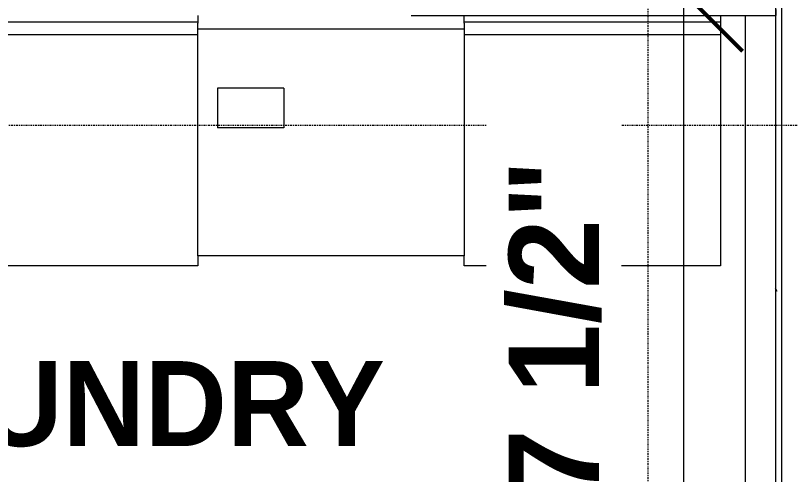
# Model space of a CAD drawing. Header units: inches. Extents: x 23906 to 26716, y -23130 to -20467.
# Drawn here: x 25225.9 to 25304.5, y -22516.7 to -22470.2 of the extents above; entities that cross this region are included whole.
import ezdxf

# ---------------------------------------------------------------- set-up
doc = ezdxf.new("R2010")
doc.units = ezdxf.units.IN
doc.header["$MEASUREMENT"] = 0
doc.linetypes.add('Dash Dot 3_16_', pattern=[0.3125, 0.1875, -0.0625, 0, -0.0625])
for name, color, linetype, lineweight in [('A-ANNO-DIMS', 211, 'Continuous', 9), ('A-ANNO-DIMS-96', 211, 'Continuous', 9), ('A-ANNO-SYMB', 150, 'Continuous', 9), ('A-AREA', 32, 'Continuous', 140), ('A-AREA-IDEN', 2, 'Continuous', 9), ('A-WALL', 113, 'Continuous', 20), ('A-WALL-PATT', 111, 'Continuous', 50), ('I-WALL', 2, 'Continuous', 20), ('P-SANR-FIXT', 6, 'Continuous', 20), ('Q-SPCQ', 91, 'Continuous', 20)]:
    doc.layers.add(name, color=color, linetype=linetype, lineweight=lineweight)
doc.styles.add('Arial_B', font='arialbd.ttf', dxfattribs={"height": 9.132806})
doc.styles.add('Century Gothic_B', font='GOTHICB.TTF', dxfattribs={"height": 8.616719})
doc.dimstyles.new('OD_Dimension_1', dxfattribs={"dimscale": 12, "dimtxt": 9, "dimasz": 1, "dimexe": 0.75, "dimexo": 0.5, "dimgap": 0.5, "dimtad": 1, "dimdec": 3, "dimrnd": 0.125, "dimzin": 1, "dimdsep": 46, "dimlunit": 4, "dimtxsty": 'Arial_B', "dimblk1": 'OBLIQUE', "dimblk2": 'OBLIQUE', "dimsah": 1, "dimcen": 0.09, "dimdle": 0.75, "dimazin": 0, "dimtfac": 1, "dimtdec": 4, "dimtix": 1, "dimtmove": 0, "dimatfit": 3, "dimfxl": 1, "dimtvp": 1, "dimtfill": 1, "dimfrac": 2, "dimtolj": 1, "dimtzin": 0, "dimlwd": 13, "dimlwe": 13, "dimarcsym": 2})
doc.dimstyles.new('OD_Dimension_3', dxfattribs={"dimscale": 12, "dimtxt": 9, "dimasz": 1, "dimexe": 0.75, "dimexo": 0.5, "dimgap": 0.5, "dimtad": 1, "dimdec": 3, "dimrnd": 0.125, "dimzin": 1, "dimdsep": 46, "dimlunit": 4, "dimtxsty": 'Arial_B', "dimblk1": 'OBLIQUE', "dimblk2": 'OBLIQUE', "dimsah": 1, "dimcen": 0.09, "dimdle": 0.75, "dimazin": 0, "dimtfac": 1, "dimtdec": 4, "dimtix": 1, "dimtmove": 0, "dimatfit": 3, "dimfxl": 1, "dimtvp": 1, "dimtfill": 1, "dimfrac": 2, "dimtolj": 1, "dimtzin": 0, "dimlwd": 13, "dimlwe": 13, "dimarcsym": 2})
pattern_1 = [(0, (0, 0), (30.72, 7.68), [1.267, -21.773, 1.267, -21.773, -122.88]), (0, (0, 0), (30.72, 7.68), [-46.08, 1.267, -44.813, 1.267, -21.773, -53.76]), (0, (0, 0), (30.72, 7.68), [-115.2, 1.267, -14.093, 1.267, -37.133]), (120, (11.52, 3.84), (-22.0110751, 22.7643004), [1.267, -21.773, 1.267, -21.773, -122.88]), (120, (11.52, 3.84), (-22.0110751, 22.7643004), [-46.08, 1.267, -44.813, 1.267, -21.773, -53.76]), (120, (11.52, 3.84), (-22.0110751, 22.7643004), [-115.2, 1.267, -14.093, 1.267, -37.133]), (240, (15.36, 19.2), (-8.7089249, -30.4443004), [1.267, -21.773, 1.267, -21.773, -122.88]), (240, (15.36, 19.2), (-8.7089249, -30.4443004), [-46.08, 1.267, -44.813, 1.267, -21.773, -53.76]), (240, (15.36, 19.2), (-8.7089249, -30.4443004), [-115.2, 1.267, -14.093, 1.267, -37.133])]

# ---------------------------------------------------------------- blocks, each defined once
blk = doc.blocks.new('Locker Rooms and Restrooms_rvt-1-Enlarged First Floor Plan _East_')
at = {"layer": 'A-WALL-PATT', "lineweight": 9}
h = blk.add_hatch(dxfattribs=at)
h.set_pattern_fill('FP_8', color=8, style=0, pattern_type=2)
h.set_pattern_definition(pattern_1)
h.paths.add_polyline_path([(25184.401, -22470.178), (25266.046, -22470.178), (25266.046, -22469.553), (25174.765, -22469.553), (25174.765, -22470.178), (25175.976, -22470.178)], flags=0)
at = {"layer": 'I-WALL', "color": 7}
for p, q in [((25303.015, -22470.178), (25303.015, -22469.553)), ((25266.046, -22470.178), (25303.015, -22470.178))]:
    blk.add_line(p, q, dxfattribs=at)
blk = doc.blocks.new('Washing Machine - 26_x26_ - Private-670433-Enlarged First Floor Plan _East_')
at = {"layer": 'P-SANR-FIXT', "color": 43, "lineweight": 13}
for p, q in [((0.625, 13), (1.313, 13)), ((1.313, 13), (2.594, 13)), ((1.313, 13), (1.313, -13)), ((2.594, 13), (26, 13)), ((2.594, 13), (2.594, -13)), ((26, 13), (26, -13)), ((1.313, -13), (0.625, -13)), ((1.409, -13), (1.313, -13)), ((26, -13), (25, -13))]:
    blk.add_line(p, q, dxfattribs=at)
blk = doc.blocks.new('Dryer - 27_ x 25_ x 35_-670434-Enlarged First Floor Plan _East_')
at = {"layer": 'Q-SPCQ', "color": 43, "lineweight": 13}
for p, q in [((1.421, 0.112), (28.421, 0.112)), ((1.421, -23.479), (1.421, 0.112)), ((28.421, 0.112), (28.421, -23.479)), ((19.671, -12.888), (26.421, -12.888)), ((19.671, -16.888), (19.671, -12.888)), ((26.421, -16.888), (26.421, -12.888)), ((19.671, -16.888), (26.421, -16.888)), ((1.421, -22.888), (28.421, -22.888))]:
    blk.add_line(p, q, dxfattribs=at)
blk = doc.blocks.new('Washing Machine - 26_x26_ - Private-V5-Enlarged First Floor Plan _East_')
at = {"layer": 'P-SANR-FIXT', "color": 43, "lineweight": 13}
for p, q in [((0.625, 13), (1.313, 13)), ((1.313, 13), (1.409, 13)), ((1.313, 13), (1.313, -13)), ((2.594, 13), (2.594, -13)), ((25, 13), (26, 13)), ((26, 13), (26, -13)), ((1.313, -13), (0.625, -13)), ((1.409, -13), (1.313, -13)), ((26, -13), (25, -13))]:
    blk.add_line(p, q, dxfattribs=at)
blk = doc.blocks.new('DIMBLOCK30-Enlarged First Floor Plan _East_')
at = {"layer": 'A-ANNO-DIMS-96', "lineweight": 13}
for p, q in [((25293.633, -22360.553), (25293.633, -22467.803)), ((25296.118, -22369.553), (25284.633, -22369.553)), ((25293.633, -22369.553), (25296.118, -22369.553)), ((25272.046, -22467.803), (25302.633, -22467.803)), ((25293.633, -22467.803), (25272.046, -22467.803))]:
    blk.add_line(p, q, dxfattribs=at)
at = {"layer": 'A-ANNO-DIMS-96', "lineweight": 50}
for p, q in [((25293.633, -22369.553), (25287.633, -22363.553)), ((25293.633, -22369.553), (25299.633, -22375.553)), ((25293.633, -22467.803), (25287.633, -22461.803)), ((25293.633, -22467.803), (25299.633, -22473.803))]:
    blk.add_line(p, q, dxfattribs=at)
at = {"layer": 'A-ANNO-DIMS-96', "color": 0, "lineweight": 13, "insert": (25275.929, -22445.749), "char_height": 9.13281, "width": 64.97143, "attachment_point": 1, "rotation": 90, "line_spacing_factor": 0.938532, "style": 'Arial_B', "bg_fill": 3, "box_fill_scale": 1.25, "bg_fill_color": 0, "bg_fill_transparency": 0}
blk.add_mtext('8\' - 2 1/4"', dxfattribs=at)
blk = doc.blocks.new('_Oblique')
at = {"color": 0, "linetype": 'ByBlock', "lineweight": -2}
blk.add_line((-0.5, -0.5), (0.5, 0.5), dxfattribs=at)
blk = doc.blocks.new('DIMBLOCK31-Enlarged First Floor Plan _East_')
at = {"layer": 'A-ANNO-DIMS-96', "lineweight": 50}
for p, q in [((25293.633, -22467.803), (25287.633, -22461.803)), ((25293.633, -22467.803), (25299.633, -22473.803)), ((25293.633, -22559.365), (25287.633, -22553.365)), ((25293.633, -22559.365), (25299.633, -22565.365))]:
    blk.add_line(p, q, dxfattribs=at)
at = {"layer": 'A-ANNO-DIMS-96', "lineweight": 13}
for p, q in [((25272.046, -22467.803), (25302.633, -22467.803)), ((25293.633, -22467.803), (25272.046, -22467.803)), ((25293.633, -22467.803), (25293.633, -22559.365)), ((25296.118, -22559.365), (25284.633, -22559.365)), ((25293.633, -22559.365), (25296.118, -22559.365))]:
    blk.add_line(p, q, dxfattribs=at)
at = {"layer": 'A-ANNO-DIMS-96', "color": 0, "lineweight": 13, "insert": (25275.929, -22540.655), "char_height": 9.13281, "width": 64.97143, "attachment_point": 1, "rotation": 90, "line_spacing_factor": 0.938532, "style": 'Arial_B', "bg_fill": 3, "box_fill_scale": 1.25, "bg_fill_color": 0, "bg_fill_transparency": 0}
blk.add_mtext('7\' - 7 1/2"', dxfattribs=at)

msp = doc.modelspace()

# ---------------------------------------------------------------- hatches: boundary and pattern name
at = {"layer": 'A-WALL-PATT', "lineweight": 9}
h = msp.add_hatch(dxfattribs=at)
h.set_pattern_fill('FP_8', color=8, style=0, pattern_type=2)
h.set_pattern_definition(pattern_1)
h.paths.add_polyline_path([(25302.9527, -22787.3028), (25303.5777, -22787.3028), (25303.5777, -22561.1778), (25302.9527, -22561.1778), (25302.9527, -22787.027)], flags=0)
h.paths.add_polyline_path([(25303.5777, -22557.5528), (25303.5777, -22369.5528), (25302.9527, -22369.5528), (25302.9527, -22557.5528)], flags=0)

# ---------------------------------------------------------------- linework, layer by layer
at = {"layer": 'A-ANNO-SYMB', "linetype": 'Dash Dot 3_16_'}
for p, q in [((25290.0203, -22342.9494), (25290.0203, -22689.4142)), ((25162.5935, -22481.2847), (25321.2591, -22481.2847))]:
    msp.add_line(p, q, dxfattribs=at)
at = {"layer": 'A-AREA', "color": 43, "lineweight": 13}
msp.add_line((25299.8902, -22470.1778), (25299.8902, -22556.9278), dxfattribs=at)
at = {"layer": 'A-WALL', "color": 7}
msp.add_line((25303.5777, -22370.3028), (25303.5777, -22557.5528), dxfattribs=at)
at = {"layer": 'I-WALL', "color": 7}
msp.add_line((25302.9527, -22370.3028), (25302.9527, -22556.9278), dxfattribs=at)

# ---------------------------------------------------------------- block references
at = {"layer": 'P-SANR-FIXT', "color": 43, "lineweight": 13, "rotation": 270}
for name, p in [('Washing Machine - 26_x26_ - Private-V5-Enlarged First Floor Plan _East_', (25231.3902, -22469.5528)), ('Washing Machine - 26_x26_ - Private-670433-Enlarged First Floor Plan _East_', (25284.3902, -22469.5528))]:
    msp.add_blockref(name, p, dxfattribs=at)
at = {"layer": 'Q-SPCQ', "color": 43, "lineweight": 13, "rotation": 180}
msp.add_blockref('Dryer - 27_ x 25_ x 35_-670434-Enlarged First Floor Plan _East_', (25272.811, -22494.441), dxfattribs=at)

# ---------------------------------------------------------------- texts
at = {"layer": 'A-AREA-IDEN', "insert": (25235.1968, -22505.2102), "char_height": 8.61672, "width": 63.936, "attachment_point": 2, "line_spacing_factor": 0.984796, "style": 'Century Gothic_B'}
msp.add_mtext('LAUNDRY\\PROOM', dxfattribs=at)

# ---------------------------------------------------------------- next in the draw order: dimensions: what is measured, and where the dimension line sits
at = {"layer": 'A-ANNO-DIMS', "lineweight": 13}
dim = msp.add_linear_dim(base=(25293.6331, -22467.8028), p1=(25302.1184, -22369.5528), p2=(25266.0465, -22467.8028), angle=90, dimstyle='OD_Dimension_3', override={"dimpost": '<>', "dimfxl": 104.662541}, dxfattribs=at)
dim.commit()
dim.dimension.update_dxf_attribs({"geometry": 'DIMBLOCK30-Enlarged First Floor Plan _East_', "text_midpoint": (25282.9079, -22418.6778)})

# ---------------------------------------------------------------- next in the draw order: dimensions: what is measured, and where the dimension line sits
dim = msp.add_linear_dim(base=(25293.6331361094, -22559.3653103972), p1=(25266.0464753517, -22467.8028103975), p2=(25302.1184174836, -22559.3653103972), angle=90, dimstyle='OD_Dimension_1', override={"dimpost": '<>', "dimfxl": 98.41177}, dxfattribs=at)
dim.commit()
dim.dimension.update_dxf_attribs({"geometry": 'DIMBLOCK31-Enlarged First Floor Plan _East_', "text_midpoint": (25282.9109895544, -22513.5840603974)})

# ---------------------------------------------------------------- next in the draw order: block references
at = {"lineweight": 5}
msp.add_blockref('Locker Rooms and Restrooms_rvt-1-Enlarged First Floor Plan _East_', (0, 0), dxfattribs=at)

doc.saveas('drawing.dxf')
